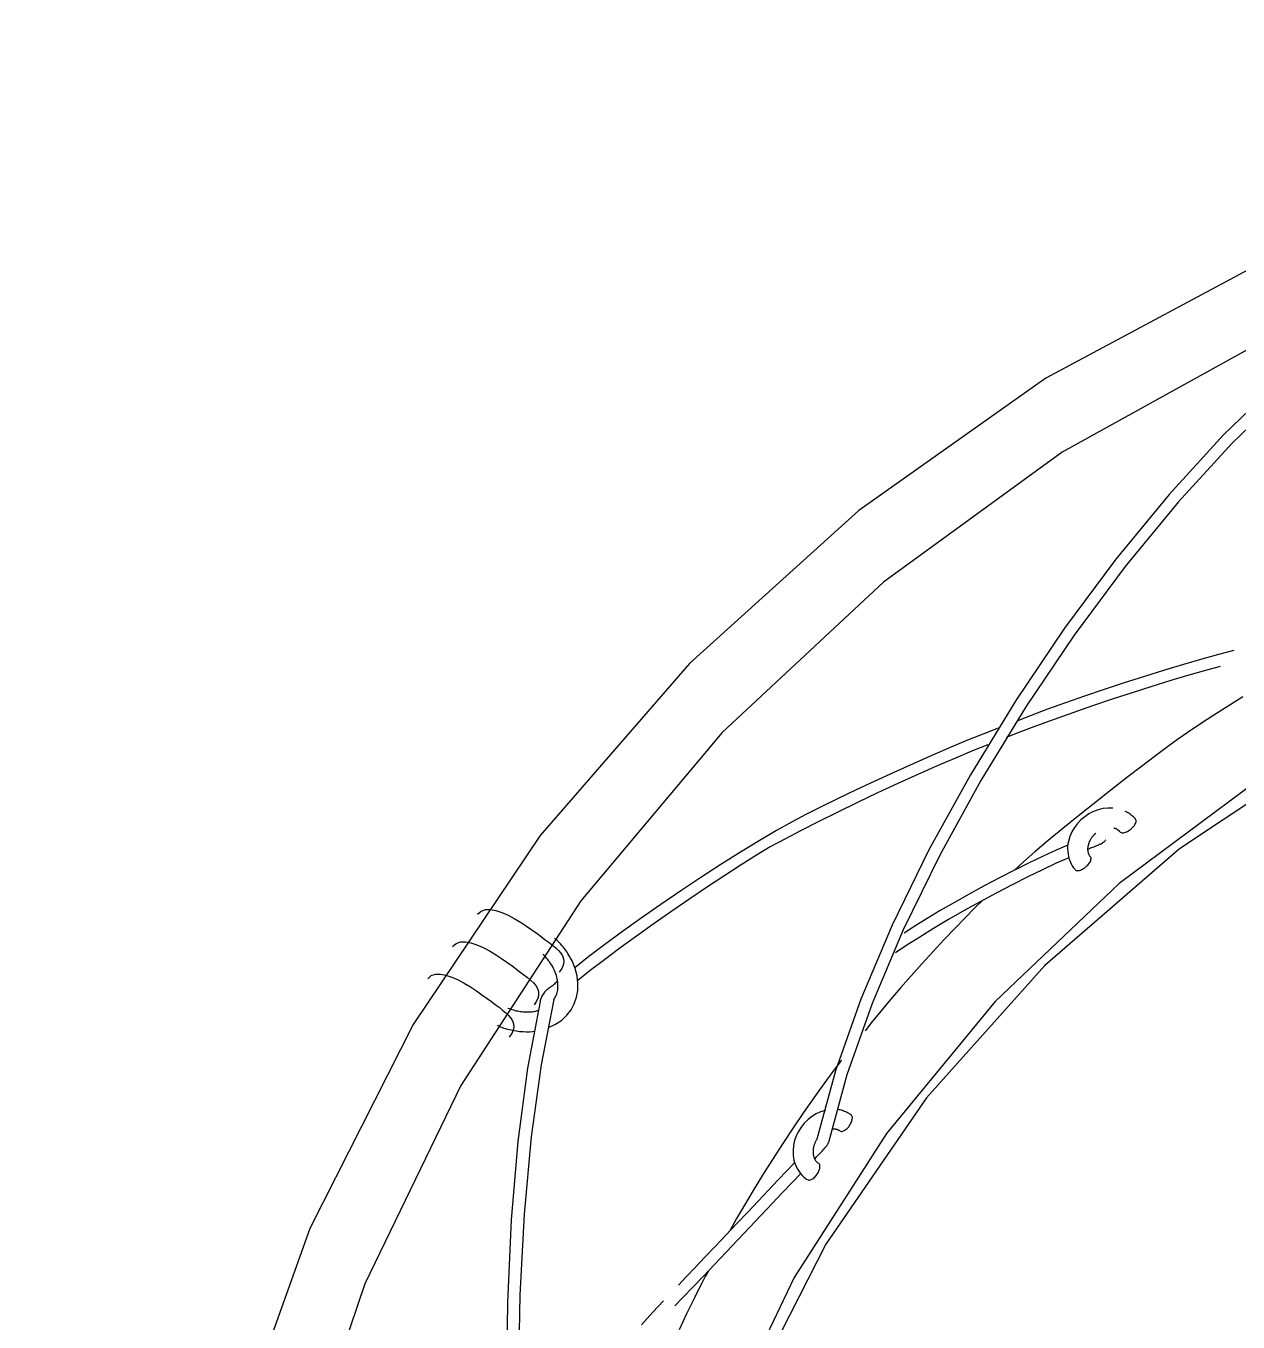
# Model space of a CAD drawing. Extents: x 11992 to 29481, y -6727 to 6811.
# Drawn here: x 19600.1 to 19905.5, y 4636.6 to 4963.3 of the extents above; entities that cross this region are included whole.
import ezdxf

# ---------------------------------------------------------------- set-up
doc = ezdxf.new("R2010")
doc.units = 0
doc.header["$MEASUREMENT"] = 0
doc.layers.get('0').update_dxf_attribs({"color": 8, "linetype": 'CONTINUOUS'})
doc.layers.add('zoylight 5回路', color=4, linetype='CONTINUOUS')

msp = doc.modelspace()

# ---------------------------------------------------------------- linework, layer by layer
for p, q in [((19908.24, 4901.86, -1596.24), (19857.12, 4874.45, -1596.24)), ((19910.25, 4883, -1596.24), (19861.24, 4855.85, -1596.24)), ((19857.12, 4874.45, -1596.24), (19809.98, 4841.18, -1596.24)), ((19915.73, 4873.6, -1596.24), (19901.88, 4860.21, -1596.24)), ((19917.82, 4871.44, -1596.24), (19904.07, 4858.14, -1596.24)), ((19901.88, 4860.21, -1596.24), (19888.16, 4845.21, -1596.24)), ((19904.07, 4858.14, -1596.24), (19890.44, 4843.24, -1596.24)), ((19861.24, 4855.85, -1596.24), (19816.19, 4823.08, -1596.24)), ((19888.16, 4845.21, -1596.24), (19874.74, 4828.87, -1596.24)), ((19809.98, 4841.18, -1596.24), (19767.34, 4802.59, -1596.24)), ((19890.44, 4843.24, -1596.24), (19877.12, 4827.01, -1596.24)), ((19874.74, 4828.87, -1596.24), (19861.81, 4811.47, -1596.24)), ((19877.12, 4827.01, -1596.24), (19864.28, 4809.73, -1596.24)), ((19816.19, 4823.08, -1596.24), (19775.59, 4785.21, -1596.24)), ((19861.81, 4811.47, -1596.24), (19849.53, 4793.28, -1596.24)), ((19864.28, 4809.73, -1596.24), (19852.09, 4791.66, -1596.24)), ((19900.64, 4804.85, -1596.24), (19896.41, 4803.68, -1596.24)), ((19904.44, 4805.84, -1596.24), (19900.64, 4804.85, -1596.24)), ((19767.34, 4802.59, -1596.24), (19729.72, 4759.21, -1596.24)), ((19891.82, 4802.35, -1596.24), (19886.98, 4800.89, -1596.24)), ((19896.41, 4803.68, -1596.24), (19891.82, 4802.35, -1596.24)), ((19901.05, 4801.81, -1596.24), (19897.3, 4800.81, -1596.24)), ((19881.97, 4799.33, -1596.24), (19876.88, 4797.7, -1596.24)), ((19886.98, 4800.89, -1596.24), (19881.97, 4799.33, -1596.24)), ((19893.13, 4799.62, -1596.24), (19888.6, 4798.27, -1596.24)), ((19897.3, 4800.81, -1596.24), (19893.13, 4799.62, -1596.24)), ((19871.81, 4796.03, -1596.24), (19866.83, 4794.35, -1596.24)), ((19876.88, 4797.7, -1596.24), (19871.81, 4796.03, -1596.24)), ((19878.87, 4795.21, -1596.24), (19873.85, 4793.56, -1596.24)), ((19883.82, 4796.79, -1596.24), (19878.87, 4795.21, -1596.24)), ((19888.6, 4798.27, -1596.24), (19883.82, 4796.79, -1596.24)), ((19849.53, 4793.28, -1596.24), (19838.08, 4774.57, -1596.24)), ((19862.06, 4792.68, -1596.24), (19857.56, 4791.06, -1596.24)), ((19866.83, 4794.35, -1596.24), (19862.06, 4792.68, -1596.24)), ((19868.84, 4791.88, -1596.24), (19863.93, 4790.18, -1596.24)), ((19873.85, 4793.56, -1596.24), (19868.84, 4791.88, -1596.24)), ((19903, 4791.85, -1596.24), (19899.42, 4789.58, -1596.24)), ((19906.73, 4794.17, -1596.24), (19903, 4791.85, -1596.24)), ((19852.09, 4791.66, -1596.24), (19840.73, 4773.08, -1596.24)), ((19853.44, 4789.51, -1596.24), (19849.79, 4788.07, -1596.24)), ((19857.56, 4791.06, -1596.24), (19853.44, 4789.51, -1596.24)), ((19859.22, 4788.5, -1596.24), (19854.78, 4786.88, -1596.24)), ((19863.93, 4790.18, -1596.24), (19859.22, 4788.5, -1596.24)), ((19899.42, 4789.58, -1596.24), (19896.07, 4787.39, -1596.24)), ((19845.08, 4786.27, -1596.24), (19841.44, 4784.87, -1596.24)), ((19850.72, 4785.33, -1596.24), (19847.12, 4783.9, -1596.24)), ((19854.78, 4786.88, -1596.24), (19850.72, 4785.33, -1596.24)), ((19893, 4785.32, -1596.24), (19890.3, 4783.41, -1596.24)), ((19896.07, 4787.39, -1596.24), (19893, 4785.32, -1596.24)), ((19775.59, 4785.21, -1596.24), (19739.94, 4742.76, -1596.24)), ((19837.39, 4783.23, -1596.24), (19833.02, 4781.4, -1596.24)), ((19841.44, 4784.87, -1596.24), (19837.39, 4783.23, -1596.24)), ((19842.45, 4782.07, -1596.24), (19838.6, 4780.55, -1596.24)), ((19890.3, 4783.41, -1596.24), (19887.76, 4781.59, -1596.24)), ((19828.41, 4779.41, -1596.24), (19823.65, 4777.31, -1596.24)), ((19833.02, 4781.4, -1596.24), (19828.41, 4779.41, -1596.24)), ((19834.33, 4778.77, -1596.24), (19829.71, 4776.79, -1596.24)), ((19838.6, 4780.55, -1596.24), (19834.33, 4778.77, -1596.24)), ((19884.7, 4779.31, -1596.24), (19881.21, 4776.67, -1596.24)), ((19887.76, 4781.59, -1596.24), (19884.7, 4779.31, -1596.24)), ((19928.29, 4780.79, -1596.24), (19890.77, 4755.86, -1596.24)), ((19823.65, 4777.31, -1596.24), (19818.82, 4775.14, -1596.24)), ((19829.71, 4776.79, -1596.24), (19824.85, 4774.63, -1596.24)), ((19881.21, 4776.67, -1596.24), (19877.42, 4773.76, -1596.24)), ((19814.01, 4772.93, -1596.24), (19809.3, 4770.72, -1596.24)), ((19818.82, 4775.14, -1596.24), (19814.01, 4772.93, -1596.24)), ((19819.82, 4772.34, -1596.24), (19814.72, 4769.97, -1596.24)), ((19824.85, 4774.63, -1596.24), (19819.82, 4772.34, -1596.24)), ((19838.08, 4774.57, -1596.24), (19827.64, 4755.61, -1596.24)), ((19840.73, 4773.08, -1596.24), (19830.36, 4754.25, -1596.24)), ((19877.42, 4773.76, -1596.24), (19873.44, 4770.65, -1596.24)), ((19910.31, 4773.03, -1596.24), (19875.6, 4747.16, -1596.24)), ((19809.3, 4770.72, -1596.24), (19804.78, 4768.55, -1596.24)), ((19814.72, 4769.97, -1596.24), (19809.65, 4767.56, -1596.24)), ((19873.44, 4770.65, -1596.24), (19869.36, 4767.43, -1596.24)), ((19800.53, 4766.47, -1596.24), (19796.65, 4764.51, -1596.24)), ((19804.78, 4768.55, -1596.24), (19800.53, 4766.47, -1596.24)), ((19809.65, 4767.56, -1596.24), (19804.67, 4765.15, -1596.24)), ((19869.36, 4767.43, -1596.24), (19865.31, 4764.18, -1596.24)), ((19870.25, 4765.7, -1596.24), (19869.07, 4765.25, -1596.24)), ((19871.47, 4766.01, -1596.24), (19870.25, 4765.7, -1596.24)), ((19872.72, 4766.16, -1596.24), (19871.47, 4766.01, -1596.24)), ((19873.99, 4766.15, -1596.24), (19872.72, 4766.16, -1596.24)), ((19793.2, 4762.71, -1596.24), (19789.23, 4760.49, -1596.24)), ((19796.65, 4764.51, -1596.24), (19793.2, 4762.71, -1596.24)), ((19799.9, 4762.78, -1596.24), (19795.42, 4760.5, -1596.24)), ((19804.67, 4765.15, -1596.24), (19799.9, 4762.78, -1596.24)), ((19865.31, 4764.18, -1596.24), (19861.39, 4761, -1596.24)), ((19865.93, 4763.15, -1596.24), (19865.05, 4762.23, -1596.24)), ((19866.9, 4763.97, -1596.24), (19865.93, 4763.15, -1596.24)), ((19867.95, 4764.67, -1596.24), (19866.9, 4763.97, -1596.24)), ((19869.07, 4765.25, -1596.24), (19867.95, 4764.67, -1596.24)), ((19877.31, 4765.24, -1596.24), (19877.11, 4765.33, -1596.24)), ((19877.53, 4765.12, -1596.24), (19877.31, 4765.24, -1596.24)), ((19877.76, 4764.99, -1596.24), (19877.53, 4765.12, -1596.24)), ((19878, 4764.84, -1596.24), (19877.76, 4764.99, -1596.24)), ((19878.24, 4764.67, -1596.24), (19878, 4764.84, -1596.24)), ((19878.48, 4764.49, -1596.24), (19878.24, 4764.67, -1596.24)), ((19878.71, 4764.31, -1596.24), (19878.48, 4764.49, -1596.24)), ((19878.94, 4764.12, -1596.24), (19878.71, 4764.31, -1596.24)), ((19879.15, 4763.93, -1596.24), (19878.94, 4764.12, -1596.24)), ((19879.34, 4763.75, -1596.24), (19879.15, 4763.93, -1596.24)), ((19879.51, 4763.57, -1596.24), (19879.34, 4763.75, -1596.24)), ((19879.66, 4763.4, -1596.24), (19879.51, 4763.57, -1596.24)), ((19879.76, 4763.22, -1596.24), (19879.67, 4763.36, -1596.24)), ((19879.67, 4762.24, -1596.24), (19879.76, 4762.46, -1596.24)), ((19879.82, 4763.06, -1596.24), (19879.76, 4763.22, -1596.24)), ((19879.76, 4762.46, -1596.24), (19879.82, 4762.67, -1596.24)), ((19879.84, 4762.87, -1596.24), (19879.82, 4763.06, -1596.24)), ((19879.82, 4762.67, -1596.24), (19879.84, 4762.87, -1596.24)), ((19729.72, 4759.21, -1596.24), (19697.66, 4711.58, -1596.24)), ((19789.23, 4760.49, -1596.24), (19784.86, 4757.92, -1596.24)), ((19795.42, 4760.5, -1596.24), (19791.31, 4758.35, -1596.24)), ((19861.39, 4761, -1596.24), (19857.71, 4757.95, -1596.24)), ((19863.65, 4760.13, -1596.24), (19863.15, 4758.97, -1596.24)), ((19864.29, 4761.22, -1596.24), (19863.65, 4760.13, -1596.24)), ((19865.05, 4762.23, -1596.24), (19864.29, 4761.22, -1596.24)), ((19869.04, 4759.19, -1596.24), (19868.93, 4759.06, -1596.24)), ((19869.15, 4759.32, -1596.24), (19869.04, 4759.19, -1596.24)), ((19869.27, 4759.45, -1596.24), (19869.15, 4759.32, -1596.24)), ((19869.39, 4759.57, -1596.24), (19869.27, 4759.45, -1596.24)), ((19869.53, 4759.69, -1596.24), (19869.39, 4759.57, -1596.24)), ((19869.66, 4759.82, -1596.24), (19869.53, 4759.69, -1596.24)), ((19874.31, 4761.06, -1596.24), (19874.21, 4761.09, -1596.24)), ((19874.41, 4761.04, -1596.24), (19874.31, 4761.06, -1596.24)), ((19874.51, 4761.01, -1596.24), (19874.41, 4761.04, -1596.24)), ((19874.61, 4760.98, -1596.24), (19874.51, 4761.01, -1596.24)), ((19874.7, 4760.95, -1596.24), (19874.61, 4760.98, -1596.24)), ((19874.78, 4760.92, -1596.24), (19874.7, 4760.95, -1596.24)), ((19874.87, 4760.88, -1596.24), (19874.78, 4760.92, -1596.24)), ((19874.95, 4760.84, -1596.24), (19874.87, 4760.88, -1596.24)), ((19875.03, 4760.8, -1596.24), (19874.95, 4760.84, -1596.24)), ((19875.1, 4760.75, -1596.24), (19875.03, 4760.8, -1596.24)), ((19875.17, 4760.7, -1596.24), (19875.1, 4760.75, -1596.24)), ((19875.23, 4760.64, -1596.24), (19875.17, 4760.7, -1596.24)), ((19875.28, 4760.62, -1596.24), (19875.23, 4760.64, -1596.24)), ((19875.33, 4760.59, -1596.24), (19875.28, 4760.62, -1596.24)), ((19875.38, 4760.55, -1596.24), (19875.33, 4760.59, -1596.24)), ((19875.44, 4760.52, -1596.24), (19875.38, 4760.55, -1596.24)), ((19875.49, 4760.48, -1596.24), (19875.44, 4760.52, -1596.24)), ((19875.53, 4760.44, -1596.24), (19875.49, 4760.48, -1596.24)), ((19875.58, 4760.4, -1596.24), (19875.53, 4760.44, -1596.24)), ((19875.62, 4760.36, -1596.24), (19875.58, 4760.4, -1596.24)), ((19875.66, 4760.32, -1596.24), (19875.62, 4760.36, -1596.24)), ((19875.7, 4760.28, -1596.24), (19875.66, 4760.32, -1596.24)), ((19875.73, 4760.24, -1596.24), (19875.7, 4760.28, -1596.24)), ((19875.76, 4760.19, -1596.24), (19875.73, 4760.24, -1596.24)), ((19875.76, 4760.19, -1596.24), (19875.89, 4760.08, -1596.24)), ((19875.89, 4760.08, -1596.24), (19876.05, 4760, -1596.24)), ((19876.05, 4760, -1596.24), (19876.24, 4759.95, -1596.24)), ((19876.24, 4759.95, -1596.24), (19876.45, 4759.93, -1596.24)), ((19876.45, 4759.93, -1596.24), (19876.68, 4759.94, -1596.24)), ((19876.68, 4759.94, -1596.24), (19876.92, 4759.98, -1596.24)), ((19876.92, 4759.98, -1596.24), (19877.17, 4760.05, -1596.24)), ((19877.17, 4760.05, -1596.24), (19877.43, 4760.15, -1596.24)), ((19877.43, 4760.15, -1596.24), (19877.7, 4760.28, -1596.24)), ((19877.7, 4760.28, -1596.24), (19877.97, 4760.44, -1596.24)), ((19877.97, 4760.44, -1596.24), (19878.24, 4760.63, -1596.24)), ((19878.24, 4760.63, -1596.24), (19878.5, 4760.85, -1596.24)), ((19878.5, 4760.85, -1596.24), (19878.77, 4761.07, -1596.24)), ((19878.77, 4761.07, -1596.24), (19879.01, 4761.3, -1596.24)), ((19879.01, 4761.3, -1596.24), (19879.22, 4761.53, -1596.24)), ((19879.22, 4761.53, -1596.24), (19879.4, 4761.77, -1596.24)), ((19879.4, 4761.77, -1596.24), (19879.55, 4762, -1596.24)), ((19879.55, 4762, -1596.24), (19879.67, 4762.24, -1596.24)), ((19784.86, 4757.92, -1596.24), (19780.18, 4755.05, -1596.24)), ((19787.67, 4756.37, -1596.24), (19784.19, 4754.27, -1596.24)), ((19791.31, 4758.35, -1596.24), (19787.67, 4756.37, -1596.24)), ((19857.71, 4757.95, -1596.24), (19854.37, 4755.13, -1596.24)), ((19890.77, 4755.86, -1596.24), (19856.89, 4726.51, -1596.24)), ((19862.65, 4756.82, -1596.24), (19859.69, 4755.54, -1596.24)), ((19862.6, 4756.53, -1596.24), (19862.58, 4755.89, -1596.24)), ((19862.58, 4755.89, -1596.24), (19862.61, 4755.23, -1596.24)), ((19862.67, 4757.15, -1596.24), (19862.6, 4756.53, -1596.24)), ((19862.79, 4757.75, -1596.24), (19862.67, 4757.15, -1596.24)), ((19863.15, 4758.97, -1596.24), (19862.79, 4757.75, -1596.24)), ((19867.64, 4755.96, -1596.24), (19867.63, 4755.78, -1596.24)), ((19867.65, 4756.15, -1596.24), (19867.64, 4755.96, -1596.24)), ((19867.68, 4756.34, -1596.24), (19867.65, 4756.15, -1596.24)), ((19867.71, 4756.54, -1596.24), (19867.68, 4756.34, -1596.24)), ((19867.76, 4756.75, -1596.24), (19867.71, 4756.54, -1596.24)), ((19867.82, 4756.96, -1596.24), (19867.76, 4756.75, -1596.24)), ((19867.88, 4757.17, -1596.24), (19867.82, 4756.96, -1596.24)), ((19868.09, 4755.9, -1596.24), (19867.85, 4755.8, -1596.24)), ((19867.96, 4757.38, -1596.24), (19867.88, 4757.17, -1596.24)), ((19868.05, 4757.6, -1596.24), (19867.96, 4757.38, -1596.24)), ((19868.14, 4757.81, -1596.24), (19868.05, 4757.6, -1596.24)), ((19868.36, 4756.01, -1596.24), (19868.09, 4755.9, -1596.24)), ((19868.25, 4758.02, -1596.24), (19868.14, 4757.81, -1596.24)), ((19868.37, 4758.23, -1596.24), (19868.25, 4758.02, -1596.24)), ((19868.64, 4756.12, -1596.24), (19868.36, 4756.01, -1596.24)), ((19868.46, 4758.38, -1596.24), (19868.37, 4758.23, -1596.24)), ((19868.54, 4758.52, -1596.24), (19868.46, 4758.38, -1596.24)), ((19868.63, 4758.66, -1596.24), (19868.54, 4758.52, -1596.24)), ((19868.73, 4758.79, -1596.24), (19868.63, 4758.66, -1596.24)), ((19868.94, 4756.25, -1596.24), (19868.64, 4756.12, -1596.24)), ((19868.83, 4758.93, -1596.24), (19868.73, 4758.79, -1596.24)), ((19868.93, 4759.06, -1596.24), (19868.83, 4758.93, -1596.24)), ((19869.24, 4756.37, -1596.24), (19868.94, 4756.25, -1596.24)), ((19869.54, 4756.49, -1596.24), (19869.24, 4756.37, -1596.24)), ((19869.84, 4756.62, -1596.24), (19869.54, 4756.49, -1596.24)), ((19870.13, 4756.73, -1596.24), (19869.84, 4756.62, -1596.24)), ((19870.4, 4756.84, -1596.24), (19870.13, 4756.73, -1596.24)), ((19870.66, 4756.94, -1596.24), (19870.4, 4756.84, -1596.24)), ((19870.89, 4757.03, -1596.24), (19870.66, 4756.94, -1596.24)), ((19870.89, 4757.03, -1596.24), (19871, 4757.1, -1596.24)), ((19871, 4757.1, -1596.24), (19871.12, 4757.18, -1596.24)), ((19871.12, 4757.18, -1596.24), (19871.25, 4757.26, -1596.24)), ((19871.25, 4757.26, -1596.24), (19871.37, 4757.35, -1596.24)), ((19871.37, 4757.35, -1596.24), (19871.5, 4757.44, -1596.24)), ((19871.5, 4757.44, -1596.24), (19871.62, 4757.54, -1596.24)), ((19871.62, 4757.54, -1596.24), (19871.74, 4757.64, -1596.24)), ((19871.74, 4757.64, -1596.24), (19871.85, 4757.73, -1596.24)), ((19871.85, 4757.73, -1596.24), (19871.95, 4757.83, -1596.24)), ((19871.95, 4757.83, -1596.24), (19872.05, 4757.93, -1596.24)), ((19872.05, 4757.93, -1596.24), (19872.13, 4758.03, -1596.24)), ((19872.13, 4758.03, -1596.24), (19872.2, 4758.13, -1596.24)), ((19780.18, 4755.05, -1596.24), (19775.26, 4751.95, -1596.24)), ((19784.19, 4754.27, -1596.24), (19780.35, 4751.85, -1596.24)), ((19827.64, 4755.61, -1596.24), (19818.38, 4736.67, -1596.24)), ((19830.36, 4754.25, -1596.24), (19821.16, 4735.44, -1596.24)), ((19851.5, 4752.63, -1596.24), (19849.2, 4750.51, -1596.24)), ((19854.37, 4755.13, -1596.24), (19851.5, 4752.63, -1596.24)), ((19856.42, 4754.04, -1596.24), (19852.9, 4752.36, -1596.24)), ((19859.69, 4755.54, -1596.24), (19856.42, 4754.04, -1596.24)), ((19862.9, 4753.61, -1596.24), (19859.74, 4752.24, -1596.24)), ((19862.61, 4755.23, -1596.24), (19862.69, 4754.58, -1596.24)), ((19862.69, 4754.58, -1596.24), (19862.81, 4753.93, -1596.24)), ((19862.81, 4753.93, -1596.24), (19862.98, 4753.29, -1596.24)), ((19862.98, 4753.29, -1596.24), (19863.2, 4752.68, -1596.24)), ((19863.2, 4752.68, -1596.24), (19863.46, 4752.1, -1596.24)), ((19867.85, 4755.8, -1596.24), (19867.63, 4755.72, -1596.24)), ((19867.63, 4755.78, -1596.24), (19867.64, 4755.6, -1596.24)), ((19867.64, 4755.6, -1596.24), (19867.65, 4755.42, -1596.24)), ((19867.65, 4755.42, -1596.24), (19867.67, 4755.26, -1596.24)), ((19867.67, 4755.26, -1596.24), (19867.71, 4755.1, -1596.24)), ((19867.71, 4755.1, -1596.24), (19867.75, 4754.95, -1596.24)), ((19867.75, 4754.95, -1596.24), (19867.79, 4754.8, -1596.24)), ((19867.79, 4754.8, -1596.24), (19867.84, 4754.66, -1596.24)), ((19867.84, 4754.66, -1596.24), (19867.9, 4754.53, -1596.24)), ((19867.9, 4754.53, -1596.24), (19867.97, 4754.4, -1596.24)), ((19867.97, 4754.4, -1596.24), (19868.03, 4754.27, -1596.24)), ((19868.03, 4754.27, -1596.24), (19868.11, 4754.15, -1596.24)), ((19868.11, 4754.15, -1596.24), (19868.18, 4754.03, -1596.24)), ((19868.18, 4754.03, -1596.24), (19868.2, 4754.01, -1596.24)), ((19868.2, 4754.01, -1596.24), (19868.21, 4753.99, -1596.24)), ((19868.21, 4753.99, -1596.24), (19868.22, 4753.98, -1596.24)), ((19868.22, 4753.98, -1596.24), (19868.23, 4753.96, -1596.24)), ((19868.22, 4752.47, -1596.24), (19868.34, 4752.7, -1596.24)), ((19868.23, 4753.96, -1596.24), (19868.25, 4753.95, -1596.24)), ((19868.25, 4753.95, -1596.24), (19868.26, 4753.93, -1596.24)), ((19868.26, 4753.93, -1596.24), (19868.27, 4753.92, -1596.24)), ((19868.27, 4753.92, -1596.24), (19868.28, 4753.91, -1596.24)), ((19868.28, 4753.91, -1596.24), (19868.29, 4753.9, -1596.24)), ((19868.29, 4753.9, -1596.24), (19868.3, 4753.9, -1596.24)), ((19868.3, 4753.9, -1596.24), (19868.31, 4753.89, -1596.24)), ((19868.31, 4753.89, -1596.24), (19868.32, 4753.89, -1596.24)), ((19868.34, 4752.7, -1596.24), (19868.43, 4752.92, -1596.24)), ((19868.45, 4753.67, -1596.24), (19868.37, 4753.82, -1596.24)), ((19868.43, 4752.92, -1596.24), (19868.48, 4753.12, -1596.24)), ((19868.5, 4753.51, -1596.24), (19868.45, 4753.67, -1596.24)), ((19868.48, 4753.12, -1596.24), (19868.51, 4753.32, -1596.24)), ((19868.51, 4753.32, -1596.24), (19868.5, 4753.51, -1596.24)), ((19775.26, 4751.95, -1596.24), (19770.21, 4748.68, -1596.24)), ((19780.35, 4751.85, -1596.24), (19776.21, 4749.18, -1596.24)), ((19849.22, 4750.52, -1596.24), (19845.43, 4748.57, -1596.24)), ((19852.9, 4752.36, -1596.24), (19849.22, 4750.52, -1596.24)), ((19856.26, 4750.63, -1596.24), (19852.53, 4748.82, -1596.24)), ((19859.74, 4752.24, -1596.24), (19856.26, 4750.63, -1596.24)), ((19863.46, 4752.1, -1596.24), (19863.75, 4751.57, -1596.24)), ((19863.75, 4751.57, -1596.24), (19864.09, 4751.08, -1596.24)), ((19864.09, 4751.08, -1596.24), (19864.46, 4750.65, -1596.24)), ((19864.46, 4750.65, -1596.24), (19864.6, 4750.53, -1596.24)), ((19864.6, 4750.53, -1596.24), (19864.76, 4750.45, -1596.24)), ((19864.76, 4750.45, -1596.24), (19864.94, 4750.4, -1596.24)), ((19864.94, 4750.4, -1596.24), (19865.14, 4750.39, -1596.24)), ((19865.14, 4750.39, -1596.24), (19865.36, 4750.4, -1596.24)), ((19865.36, 4750.4, -1596.24), (19865.59, 4750.45, -1596.24)), ((19865.59, 4750.45, -1596.24), (19865.84, 4750.53, -1596.24)), ((19865.84, 4750.53, -1596.24), (19866.1, 4750.64, -1596.24)), ((19866.1, 4750.64, -1596.24), (19866.36, 4750.78, -1596.24)), ((19866.36, 4750.78, -1596.24), (19866.63, 4750.94, -1596.24)), ((19866.63, 4750.94, -1596.24), (19866.9, 4751.13, -1596.24)), ((19866.9, 4751.13, -1596.24), (19867.17, 4751.34, -1596.24)), ((19867.17, 4751.34, -1596.24), (19867.43, 4751.56, -1596.24)), ((19867.43, 4751.56, -1596.24), (19867.67, 4751.78, -1596.24)), ((19867.67, 4751.78, -1596.24), (19867.88, 4752.01, -1596.24)), ((19867.88, 4752.01, -1596.24), (19868.06, 4752.24, -1596.24)), ((19868.06, 4752.24, -1596.24), (19868.22, 4752.47, -1596.24)), ((19770.21, 4748.68, -1596.24), (19765.12, 4745.29, -1596.24)), ((19771.87, 4746.31, -1596.24), (19767.4, 4743.29, -1596.24)), ((19776.21, 4749.18, -1596.24), (19771.87, 4746.31, -1596.24)), ((19841.59, 4746.54, -1596.24), (19837.78, 4744.46, -1596.24)), ((19845.43, 4748.57, -1596.24), (19841.59, 4746.54, -1596.24)), ((19875.6, 4747.16, -1596.24), (19844.34, 4717.41, -1596.24)), ((19848.63, 4746.84, -1596.24), (19844.61, 4744.74, -1596.24)), ((19852.53, 4748.82, -1596.24), (19848.63, 4746.84, -1596.24)), ((19765.12, 4745.29, -1596.24), (19760.06, 4741.85, -1596.24)), ((19767.4, 4743.29, -1596.24), (19762.88, 4740.18, -1596.24)), ((19837.78, 4744.46, -1596.24), (19834.06, 4742.37, -1596.24)), ((19841.35, 4743, -1596.24), (19839.16, 4740.89, -1596.24)), ((19844.61, 4744.74, -1596.24), (19840.56, 4742.54, -1596.24)), ((19739.94, 4742.76, -1596.24), (19709.74, 4696.26, -1596.24)), ((19713.93, 4739.42, -1596.24), (19714.81, 4740.18, -1596.24)), ((19714.81, 4740.18, -1596.24), (19715.9, 4740.56, -1596.24)), ((19715.9, 4740.56, -1596.24), (19717.16, 4740.6, -1596.24)), ((19717.16, 4740.6, -1596.24), (19718.56, 4740.34, -1596.24)), ((19718.56, 4740.34, -1596.24), (19720.05, 4739.85, -1596.24)), ((19720.05, 4739.85, -1596.24), (19721.61, 4739.16, -1596.24)), ((19760.06, 4741.85, -1596.24), (19755.13, 4738.42, -1596.24)), ((19762.88, 4740.18, -1596.24), (19758.39, 4737.04, -1596.24)), ((19830.5, 4740.31, -1596.24), (19827.17, 4738.31, -1596.24)), ((19834.06, 4742.37, -1596.24), (19830.5, 4740.31, -1596.24)), ((19836.53, 4740.3, -1596.24), (19832.6, 4738.04, -1596.24)), ((19840.56, 4742.54, -1596.24), (19836.53, 4740.3, -1596.24)), ((19839.16, 4740.89, -1596.24), (19836.76, 4738.48, -1596.24)), ((19721.61, 4739.16, -1596.24), (19723.18, 4738.32, -1596.24)), ((19723.18, 4738.32, -1596.24), (19724.74, 4737.4, -1596.24)), ((19724.74, 4737.4, -1596.24), (19726.24, 4736.42, -1596.24)), ((19726.24, 4736.42, -1596.24), (19727.64, 4735.45, -1596.24)), ((19755.13, 4738.42, -1596.24), (19750.41, 4735.05, -1596.24)), ((19758.39, 4737.04, -1596.24), (19754.01, 4733.91, -1596.24)), ((19818.38, 4736.67, -1596.24), (19810.47, 4718.03, -1596.24)), ((19824.12, 4736.41, -1596.24), (19821.43, 4734.63, -1596.24)), ((19827.17, 4738.31, -1596.24), (19824.12, 4736.41, -1596.24)), ((19832.6, 4738.04, -1596.24), (19828.84, 4735.81, -1596.24)), ((19836.76, 4738.48, -1596.24), (19834.19, 4735.84, -1596.24)), ((19727.64, 4735.45, -1596.24), (19728.91, 4734.53, -1596.24)), ((19728.91, 4734.53, -1596.24), (19730, 4733.7, -1596.24)), ((19730, 4733.7, -1596.24), (19730.99, 4732.99, -1596.24)), ((19730.99, 4732.99, -1596.24), (19731.94, 4732.3, -1596.24)), ((19733.59, 4733.15, -1596.24), (19733.31, 4733.39, -1596.24)), ((19733.89, 4732.88, -1596.24), (19733.59, 4733.15, -1596.24)), ((19750.41, 4735.05, -1596.24), (19746, 4731.8, -1596.24)), ((19754.01, 4733.91, -1596.24), (19749.81, 4730.85, -1596.24)), ((19821.16, 4735.44, -1596.24), (19813.31, 4716.93, -1596.24)), ((19825.32, 4733.64, -1596.24), (19822.1, 4731.57, -1596.24)), ((19828.84, 4735.81, -1596.24), (19825.32, 4733.64, -1596.24)), ((19831.5, 4733, -1596.24), (19828.74, 4730.03, -1596.24)), ((19834.19, 4735.84, -1596.24), (19831.5, 4733, -1596.24)), ((19707.62, 4731.26, -1596.24), (19708.51, 4732.03, -1596.24)), ((19708.51, 4732.03, -1596.24), (19709.6, 4732.42, -1596.24)), ((19709.6, 4732.42, -1596.24), (19710.87, 4732.46, -1596.24)), ((19710.87, 4732.46, -1596.24), (19712.27, 4732.2, -1596.24)), ((19712.27, 4732.2, -1596.24), (19713.77, 4731.7, -1596.24)), ((19713.77, 4731.7, -1596.24), (19715.32, 4731.01, -1596.24)), ((19715.32, 4731.01, -1596.24), (19716.9, 4730.17, -1596.24)), ((19716.9, 4730.17, -1596.24), (19718.45, 4729.24, -1596.24)), ((19731.94, 4732.3, -1596.24), (19732.82, 4731.62, -1596.24)), ((19732.82, 4731.62, -1596.24), (19733.62, 4730.96, -1596.24)), ((19733.62, 4730.96, -1596.24), (19734.32, 4730.29, -1596.24)), ((19734.2, 4732.57, -1596.24), (19733.89, 4732.88, -1596.24)), ((19734.52, 4732.25, -1596.24), (19734.2, 4732.57, -1596.24)), ((19734.32, 4730.29, -1596.24), (19734.89, 4729.61, -1596.24)), ((19734.84, 4731.91, -1596.24), (19734.52, 4732.25, -1596.24)), ((19735.15, 4731.56, -1596.24), (19734.84, 4731.91, -1596.24)), ((19735.46, 4731.2, -1596.24), (19735.15, 4731.56, -1596.24)), ((19735.75, 4730.84, -1596.24), (19735.46, 4731.2, -1596.24)), ((19736.03, 4730.49, -1596.24), (19735.75, 4730.84, -1596.24)), ((19736.28, 4730.14, -1596.24), (19736.03, 4730.49, -1596.24)), ((19736.51, 4729.81, -1596.24), (19736.28, 4730.14, -1596.24)), ((19736.7, 4729.5, -1596.24), (19736.51, 4729.81, -1596.24)), ((19746, 4731.8, -1596.24), (19741.98, 4728.74, -1596.24)), ((19749.81, 4730.85, -1596.24), (19745.88, 4727.93, -1596.24)), ((19822.1, 4731.57, -1596.24), (19819.26, 4729.64, -1596.24)), ((19828.74, 4730.03, -1596.24), (19825.96, 4726.98, -1596.24)), ((19718.45, 4729.24, -1596.24), (19719.94, 4728.27, -1596.24)), ((19719.94, 4728.27, -1596.24), (19721.34, 4727.3, -1596.24)), ((19721.34, 4727.3, -1596.24), (19722.61, 4726.38, -1596.24)), ((19730.59, 4729.08, -1596.24), (19730.4, 4729.26, -1596.24)), ((19730.78, 4728.9, -1596.24), (19730.59, 4729.08, -1596.24)), ((19730.96, 4728.72, -1596.24), (19730.78, 4728.9, -1596.24)), ((19731.13, 4728.54, -1596.24), (19730.96, 4728.72, -1596.24)), ((19731.3, 4728.35, -1596.24), (19731.13, 4728.54, -1596.24)), ((19731.47, 4728.16, -1596.24), (19731.3, 4728.35, -1596.24)), ((19731.62, 4727.97, -1596.24), (19731.47, 4728.16, -1596.24)), ((19731.78, 4727.77, -1596.24), (19731.62, 4727.97, -1596.24)), ((19731.92, 4727.58, -1596.24), (19731.78, 4727.77, -1596.24)), ((19732.07, 4727.38, -1596.24), (19731.92, 4727.58, -1596.24)), ((19732.21, 4727.18, -1596.24), (19732.07, 4727.38, -1596.24)), ((19732.34, 4726.98, -1596.24), (19732.21, 4727.18, -1596.24)), ((19732.62, 4726.56, -1596.24), (19732.34, 4726.98, -1596.24)), ((19732.87, 4726.13, -1596.24), (19732.62, 4726.56, -1596.24)), ((19734.89, 4729.61, -1596.24), (19735.31, 4728.92, -1596.24)), ((19735.5, 4726.6, -1596.24), (19735.13, 4725.72, -1596.24)), ((19735.31, 4728.92, -1596.24), (19735.57, 4728.19, -1596.24)), ((19735.64, 4727.42, -1596.24), (19735.5, 4726.6, -1596.24)), ((19735.57, 4728.19, -1596.24), (19735.64, 4727.42, -1596.24)), ((19737.74, 4727.63, -1596.24), (19736.7, 4729.5, -1596.24)), ((19738.5, 4725.75, -1596.24), (19737.74, 4727.63, -1596.24)), ((19741.98, 4728.74, -1596.24), (19738.44, 4725.92, -1596.24)), ((19745.88, 4727.93, -1596.24), (19742.3, 4725.18, -1596.24)), ((19825.96, 4726.98, -1596.24), (19823.2, 4723.91, -1596.24)), ((19856.89, 4726.51, -1596.24), (19827.05, 4693.16, -1596.24)), ((19701.37, 4723.16, -1596.24), (19702.24, 4723.92, -1596.24)), ((19702.24, 4723.92, -1596.24), (19703.32, 4724.29, -1596.24)), ((19703.32, 4724.29, -1596.24), (19704.58, 4724.32, -1596.24)), ((19704.58, 4724.32, -1596.24), (19705.97, 4724.06, -1596.24)), ((19705.97, 4724.06, -1596.24), (19707.46, 4723.55, -1596.24)), ((19707.46, 4723.55, -1596.24), (19709.02, 4722.85, -1596.24)), ((19722.61, 4726.38, -1596.24), (19723.7, 4725.57, -1596.24)), ((19723.7, 4725.57, -1596.24), (19724.68, 4724.84, -1596.24)), ((19724.68, 4724.84, -1596.24), (19725.62, 4724.13, -1596.24)), ((19725.62, 4724.13, -1596.24), (19726.51, 4723.45, -1596.24)), ((19726.51, 4723.45, -1596.24), (19727.3, 4722.77, -1596.24)), ((19733.1, 4725.7, -1596.24), (19732.87, 4726.13, -1596.24)), ((19733.31, 4725.26, -1596.24), (19733.1, 4725.7, -1596.24)), ((19733.49, 4724.83, -1596.24), (19733.31, 4725.26, -1596.24)), ((19733.66, 4724.39, -1596.24), (19733.49, 4724.83, -1596.24)), ((19733.8, 4723.96, -1596.24), (19733.66, 4724.39, -1596.24)), ((19733.91, 4723.53, -1596.24), (19733.8, 4723.96, -1596.24)), ((19734.01, 4723.1, -1596.24), (19733.91, 4723.53, -1596.24)), ((19735.13, 4725.72, -1596.24), (19734.51, 4724.78, -1596.24)), ((19738.98, 4723.87, -1596.24), (19738.5, 4725.75, -1596.24)), ((19739.2, 4722.02, -1596.24), (19738.98, 4723.87, -1596.24)), ((19742.3, 4725.18, -1596.24), (19739.15, 4722.68, -1596.24)), ((19823.2, 4723.91, -1596.24), (19820.52, 4720.86, -1596.24)), ((19709.02, 4722.85, -1596.24), (19710.59, 4722.01, -1596.24)), ((19710.59, 4722.01, -1596.24), (19712.14, 4721.07, -1596.24)), ((19712.14, 4721.07, -1596.24), (19713.64, 4720.09, -1596.24)), ((19713.64, 4720.09, -1596.24), (19715.04, 4719.11, -1596.24)), ((19727.3, 4722.77, -1596.24), (19728, 4722.1, -1596.24)), ((19728, 4722.1, -1596.24), (19728.57, 4721.41, -1596.24)), ((19728.57, 4721.41, -1596.24), (19728.99, 4720.71, -1596.24)), ((19728.99, 4720.71, -1596.24), (19729.25, 4719.97, -1596.24)), ((19729.25, 4719.97, -1596.24), (19729.32, 4719.21, -1596.24)), ((19731.01, 4720, -1596.24), (19730.82, 4719.78, -1596.24)), ((19731.21, 4720.2, -1596.24), (19731.01, 4720, -1596.24)), ((19731.41, 4720.37, -1596.24), (19731.21, 4720.2, -1596.24)), ((19731.6, 4720.5, -1596.24), (19731.41, 4720.37, -1596.24)), ((19731.82, 4720.65, -1596.24), (19731.6, 4720.5, -1596.24)), ((19732.04, 4720.82, -1596.24), (19731.82, 4720.65, -1596.24)), ((19732.28, 4721, -1596.24), (19732.04, 4720.82, -1596.24)), ((19732.53, 4721.19, -1596.24), (19732.28, 4721, -1596.24)), ((19732.78, 4721.39, -1596.24), (19732.53, 4721.19, -1596.24)), ((19733.03, 4721.59, -1596.24), (19732.78, 4721.39, -1596.24)), ((19733.27, 4721.79, -1596.24), (19733.03, 4721.59, -1596.24)), ((19733.51, 4721.99, -1596.24), (19733.27, 4721.79, -1596.24)), ((19733.73, 4722.18, -1596.24), (19733.51, 4721.99, -1596.24)), ((19733.93, 4722.37, -1596.24), (19733.73, 4722.18, -1596.24)), ((19734.12, 4722.54, -1596.24), (19733.93, 4722.37, -1596.24)), ((19733.99, 4719.7, -1596.24), (19734.06, 4720.04, -1596.24)), ((19734.08, 4722.68, -1596.24), (19734.01, 4723.1, -1596.24)), ((19734.06, 4720.04, -1596.24), (19734.12, 4720.38, -1596.24)), ((19734.14, 4722.26, -1596.24), (19734.08, 4722.68, -1596.24)), ((19734.12, 4720.38, -1596.24), (19734.16, 4720.73, -1596.24)), ((19734.17, 4721.85, -1596.24), (19734.14, 4722.26, -1596.24)), ((19734.16, 4720.73, -1596.24), (19734.18, 4721.1, -1596.24)), ((19734.19, 4721.47, -1596.24), (19734.17, 4721.85, -1596.24)), ((19734.18, 4721.1, -1596.24), (19734.19, 4721.47, -1596.24)), ((19738.84, 4718.48, -1596.24), (19739.15, 4720.21, -1596.24)), ((19739.15, 4720.21, -1596.24), (19739.2, 4722.02, -1596.24)), ((19820.52, 4720.86, -1596.24), (19817.97, 4717.9, -1596.24)), ((19715.04, 4719.11, -1596.24), (19716.31, 4718.19, -1596.24)), ((19716.31, 4718.19, -1596.24), (19717.41, 4717.37, -1596.24)), ((19717.41, 4717.37, -1596.24), (19718.39, 4716.64, -1596.24)), ((19729.69, 4717.37, -1596.24), (19726.51, 4700.61, -1596.24)), ((19728.81, 4717.52, -1596.24), (19728.19, 4716.58, -1596.24)), ((19729.18, 4718.39, -1596.24), (19728.81, 4717.52, -1596.24)), ((19729.32, 4719.21, -1596.24), (19729.18, 4718.39, -1596.24)), ((19729.73, 4717.63, -1596.24), (19729.69, 4717.37, -1596.24)), ((19729.8, 4717.9, -1596.24), (19729.73, 4717.63, -1596.24)), ((19729.89, 4718.17, -1596.24), (19729.8, 4717.9, -1596.24)), ((19730, 4718.46, -1596.24), (19729.89, 4718.17, -1596.24)), ((19733.17, 4717.89, -1596.24), (19729.94, 4701.41, -1596.24)), ((19730.14, 4718.74, -1596.24), (19730, 4718.46, -1596.24)), ((19730.29, 4719.01, -1596.24), (19730.14, 4718.74, -1596.24)), ((19730.45, 4719.28, -1596.24), (19730.29, 4719.01, -1596.24)), ((19730.63, 4719.54, -1596.24), (19730.45, 4719.28, -1596.24)), ((19730.82, 4719.78, -1596.24), (19730.63, 4719.54, -1596.24)), ((19733.17, 4717.89, -1596.24), (19733.35, 4718.17, -1596.24)), ((19733.35, 4718.17, -1596.24), (19733.51, 4718.46, -1596.24)), ((19733.51, 4718.46, -1596.24), (19733.65, 4718.75, -1596.24)), ((19733.65, 4718.75, -1596.24), (19733.78, 4719.06, -1596.24)), ((19733.78, 4719.06, -1596.24), (19733.89, 4719.38, -1596.24)), ((19733.89, 4719.38, -1596.24), (19733.99, 4719.7, -1596.24)), ((19737.47, 4715.32, -1596.24), (19738.28, 4716.84, -1596.24)), ((19738.28, 4716.84, -1596.24), (19738.84, 4718.48, -1596.24)), ((19810.47, 4718.03, -1596.24), (19804.09, 4699.95, -1596.24)), ((19813.31, 4716.93, -1596.24), (19806.98, 4698.97, -1596.24)), ((19817.97, 4717.9, -1596.24), (19815.6, 4715.07, -1596.24)), ((19844.34, 4717.41, -1596.24), (19816.92, 4684.17, -1596.24)), ((19718.39, 4716.64, -1596.24), (19719.33, 4715.94, -1596.24)), ((19719.33, 4715.94, -1596.24), (19720.22, 4715.26, -1596.24)), ((19720.22, 4715.26, -1596.24), (19721.02, 4714.58, -1596.24)), ((19721.02, 4714.58, -1596.24), (19721.71, 4713.91, -1596.24)), ((19721.56, 4715.75, -1596.24), (19721.91, 4715.62, -1596.24)), ((19721.71, 4713.91, -1596.24), (19722.28, 4713.23, -1596.24)), ((19721.91, 4715.62, -1596.24), (19722.26, 4715.49, -1596.24)), ((19722.26, 4715.49, -1596.24), (19722.61, 4715.38, -1596.24)), ((19722.61, 4715.38, -1596.24), (19722.96, 4715.27, -1596.24)), ((19722.96, 4715.27, -1596.24), (19723.31, 4715.18, -1596.24)), ((19723.31, 4715.18, -1596.24), (19723.65, 4715.09, -1596.24)), ((19723.65, 4715.09, -1596.24), (19724, 4715.02, -1596.24)), ((19724, 4715.02, -1596.24), (19724.34, 4714.96, -1596.24)), ((19724.34, 4714.96, -1596.24), (19724.68, 4714.9, -1596.24)), ((19724.68, 4714.9, -1596.24), (19725.02, 4714.87, -1596.24)), ((19725.02, 4714.87, -1596.24), (19725.36, 4714.84, -1596.24)), ((19725.36, 4714.84, -1596.24), (19725.69, 4714.82, -1596.24)), ((19725.69, 4714.82, -1596.24), (19726.02, 4714.8, -1596.24)), ((19726.02, 4714.8, -1596.24), (19726.34, 4714.79, -1596.24)), ((19726.34, 4714.79, -1596.24), (19726.66, 4714.79, -1596.24)), ((19726.66, 4714.79, -1596.24), (19726.98, 4714.8, -1596.24)), ((19726.98, 4714.8, -1596.24), (19727.29, 4714.82, -1596.24)), ((19727.29, 4714.82, -1596.24), (19727.6, 4714.84, -1596.24)), ((19727.6, 4714.84, -1596.24), (19727.91, 4714.88, -1596.24)), ((19727.91, 4714.88, -1596.24), (19728.21, 4714.93, -1596.24)), ((19728.21, 4714.93, -1596.24), (19728.5, 4714.98, -1596.24)), ((19728.5, 4714.98, -1596.24), (19728.78, 4715.05, -1596.24)), ((19728.78, 4715.05, -1596.24), (19729.06, 4715.12, -1596.24)), ((19729.06, 4715.12, -1596.24), (19729.33, 4715.2, -1596.24)), ((19735.12, 4712.71, -1596.24), (19736.41, 4713.94, -1596.24)), ((19736.41, 4713.94, -1596.24), (19737.47, 4715.32, -1596.24)), ((19815.6, 4715.07, -1596.24), (19813.44, 4712.43, -1596.24)), ((19697.66, 4711.58, -1596.24), (19671.66, 4660.23, -1596.24)), ((19718.87, 4711.41, -1596.24), (19719.56, 4711.1, -1596.24)), ((19719.56, 4711.1, -1596.24), (19720.31, 4710.81, -1596.24)), ((19720.31, 4710.81, -1596.24), (19721.11, 4710.56, -1596.24)), ((19721.11, 4710.56, -1596.24), (19721.94, 4710.34, -1596.24)), ((19721.94, 4710.34, -1596.24), (19722.8, 4710.15, -1596.24)), ((19722.28, 4713.23, -1596.24), (19722.71, 4712.53, -1596.24)), ((19722.89, 4710.22, -1596.24), (19722.52, 4709.35, -1596.24)), ((19722.71, 4712.53, -1596.24), (19722.96, 4711.8, -1596.24)), ((19722.8, 4710.15, -1596.24), (19723.66, 4710, -1596.24)), ((19723.03, 4711.04, -1596.24), (19722.89, 4710.22, -1596.24)), ((19722.96, 4711.8, -1596.24), (19723.03, 4711.04, -1596.24)), ((19731.84, 4710.83, -1596.24), (19733.6, 4711.67, -1596.24)), ((19733.6, 4711.67, -1596.24), (19735.12, 4712.71, -1596.24)), ((19813.44, 4712.43, -1596.24), (19811.56, 4710.03, -1596.24)), ((19722.52, 4709.35, -1596.24), (19721.89, 4708.41, -1596.24)), ((19723.66, 4710, -1596.24), (19724.53, 4709.89, -1596.24)), ((19724.53, 4709.89, -1596.24), (19725.38, 4709.82, -1596.24)), ((19725.38, 4709.82, -1596.24), (19726.21, 4709.79, -1596.24)), ((19726.21, 4709.79, -1596.24), (19727, 4709.8, -1596.24)), ((19727, 4709.8, -1596.24), (19727.74, 4709.86, -1596.24)), ((19727.74, 4709.86, -1596.24), (19728.42, 4709.97, -1596.24)), ((19726.51, 4700.61, -1596.24), (19724.08, 4682.16, -1596.24)), ((19729.94, 4701.41, -1596.24), (19727.45, 4683.27, -1596.24)), ((19805.62, 4702.59, -1596.24), (19803.47, 4699.8, -1596.24)), ((19804.09, 4699.95, -1596.24), (19799.42, 4682.71, -1596.24)), ((19803.47, 4699.8, -1596.24), (19801.13, 4696.63, -1596.24)), ((19806.98, 4698.97, -1596.24), (19802.33, 4681.85, -1596.24)), ((19709.74, 4696.26, -1596.24), (19685.49, 4646.23, -1596.24)), ((19801.13, 4696.63, -1596.24), (19798.65, 4693.15, -1596.24)), ((19798.65, 4693.15, -1596.24), (19796.07, 4689.44, -1596.24)), ((19827.05, 4693.16, -1596.24), (19801.68, 4656.22, -1596.24)), ((19796.07, 4689.44, -1596.24), (19793.44, 4685.56, -1596.24)), ((19797.14, 4687.62, -1596.24), (19796.25, 4686.74, -1596.24)), ((19798.14, 4688.4, -1596.24), (19797.14, 4687.62, -1596.24)), ((19799.22, 4689.06, -1596.24), (19798.14, 4688.4, -1596.24)), ((19800.37, 4689.58, -1596.24), (19799.22, 4689.06, -1596.24)), ((19801.59, 4689.95, -1596.24), (19800.37, 4689.58, -1596.24)), ((19805.03, 4690.12, -1596.24), (19804.79, 4690.16, -1596.24)), ((19805.3, 4690.07, -1596.24), (19805.03, 4690.12, -1596.24)), ((19805.57, 4689.99, -1596.24), (19805.3, 4690.07, -1596.24)), ((19805.86, 4689.91, -1596.24), (19805.57, 4689.99, -1596.24)), ((19806.16, 4689.81, -1596.24), (19805.86, 4689.91, -1596.24)), ((19806.45, 4689.69, -1596.24), (19806.16, 4689.81, -1596.24)), ((19806.74, 4689.57, -1596.24), (19806.45, 4689.69, -1596.24)), ((19807.02, 4689.44, -1596.24), (19806.74, 4689.57, -1596.24)), ((19807.28, 4689.3, -1596.24), (19807.02, 4689.44, -1596.24)), ((19807.53, 4689.15, -1596.24), (19807.28, 4689.3, -1596.24)), ((19807.74, 4689, -1596.24), (19807.53, 4689.15, -1596.24)), ((19807.93, 4688.85, -1596.24), (19807.74, 4689, -1596.24)), ((19808.14, 4688.75, -1596.24), (19808.01, 4688.85, -1596.24)), ((19808.12, 4687, -1596.24), (19808.22, 4687.28, -1596.24)), ((19808.24, 4688.62, -1596.24), (19808.14, 4688.75, -1596.24)), ((19808.22, 4687.28, -1596.24), (19808.3, 4687.55, -1596.24)), ((19808.31, 4688.45, -1596.24), (19808.24, 4688.62, -1596.24)), ((19808.3, 4687.55, -1596.24), (19808.34, 4687.81, -1596.24)), ((19808.35, 4688.26, -1596.24), (19808.31, 4688.45, -1596.24)), ((19808.34, 4687.81, -1596.24), (19808.36, 4688.05, -1596.24)), ((19808.36, 4688.05, -1596.24), (19808.35, 4688.26, -1596.24)), ((19793.44, 4685.56, -1596.24), (19790.81, 4681.59, -1596.24)), ((19816.92, 4684.17, -1596.24), (19793.71, 4647.88, -1596.24)), ((19794.78, 4684.69, -1596.24), (19794.22, 4683.56, -1596.24)), ((19795.45, 4685.75, -1596.24), (19794.78, 4684.69, -1596.24)), ((19796.25, 4686.74, -1596.24), (19795.45, 4685.75, -1596.24)), ((19803.41, 4685.24, -1596.24), (19803.29, 4685.23, -1596.24)), ((19803.52, 4685.24, -1596.24), (19803.41, 4685.24, -1596.24)), ((19803.64, 4685.24, -1596.24), (19803.52, 4685.24, -1596.24)), ((19803.75, 4685.24, -1596.24), (19803.64, 4685.24, -1596.24)), ((19803.85, 4685.24, -1596.24), (19803.75, 4685.24, -1596.24)), ((19803.96, 4685.23, -1596.24), (19803.85, 4685.24, -1596.24)), ((19804.06, 4685.22, -1596.24), (19803.96, 4685.23, -1596.24)), ((19804.16, 4685.21, -1596.24), (19804.06, 4685.22, -1596.24)), ((19804.26, 4685.19, -1596.24), (19804.16, 4685.21, -1596.24)), ((19804.36, 4685.17, -1596.24), (19804.26, 4685.19, -1596.24)), ((19804.45, 4685.15, -1596.24), (19804.36, 4685.17, -1596.24)), ((19804.54, 4685.13, -1596.24), (19804.45, 4685.15, -1596.24)), ((19804.6, 4685.1, -1596.24), (19804.54, 4685.13, -1596.24)), ((19804.66, 4685.07, -1596.24), (19804.6, 4685.1, -1596.24)), ((19804.72, 4685.05, -1596.24), (19804.66, 4685.07, -1596.24)), ((19804.78, 4685.02, -1596.24), (19804.72, 4685.05, -1596.24)), ((19804.83, 4685, -1596.24), (19804.78, 4685.02, -1596.24)), ((19804.89, 4684.97, -1596.24), (19804.83, 4685, -1596.24)), ((19804.94, 4684.94, -1596.24), (19804.89, 4684.97, -1596.24)), ((19805, 4684.92, -1596.24), (19804.94, 4684.94, -1596.24)), ((19805.05, 4684.89, -1596.24), (19805, 4684.92, -1596.24)), ((19805.1, 4684.87, -1596.24), (19805.05, 4684.89, -1596.24)), ((19805.15, 4684.84, -1596.24), (19805.1, 4684.87, -1596.24)), ((19805.21, 4684.82, -1596.24), (19805.15, 4684.84, -1596.24)), ((19805.21, 4684.82, -1596.24), (19805.36, 4684.73, -1596.24)), ((19805.36, 4684.73, -1596.24), (19805.53, 4684.68, -1596.24)), ((19805.53, 4684.68, -1596.24), (19805.72, 4684.68, -1596.24)), ((19805.72, 4684.68, -1596.24), (19805.92, 4684.71, -1596.24)), ((19805.92, 4684.71, -1596.24), (19806.14, 4684.78, -1596.24)), ((19806.14, 4684.78, -1596.24), (19806.36, 4684.89, -1596.24)), ((19806.36, 4684.89, -1596.24), (19806.58, 4685.03, -1596.24)), ((19806.58, 4685.03, -1596.24), (19806.81, 4685.2, -1596.24)), ((19806.81, 4685.2, -1596.24), (19807.04, 4685.39, -1596.24)), ((19807.04, 4685.39, -1596.24), (19807.25, 4685.61, -1596.24)), ((19807.25, 4685.61, -1596.24), (19807.46, 4685.86, -1596.24)), ((19807.46, 4685.86, -1596.24), (19807.65, 4686.13, -1596.24)), ((19807.65, 4686.13, -1596.24), (19807.83, 4686.42, -1596.24)), ((19807.83, 4686.42, -1596.24), (19807.99, 4686.71, -1596.24)), ((19807.99, 4686.71, -1596.24), (19808.12, 4687, -1596.24)), ((19724.08, 4682.16, -1596.24), (19722.4, 4662.38, -1596.24)), ((19727.45, 4683.27, -1596.24), (19725.67, 4663.83, -1596.24)), ((19790.81, 4681.59, -1596.24), (19788.21, 4677.58, -1596.24)), ((19793.54, 4681.14, -1596.24), (19793.42, 4679.89, -1596.24)), ((19793.81, 4682.37, -1596.24), (19793.54, 4681.14, -1596.24)), ((19794.22, 4683.56, -1596.24), (19793.81, 4682.37, -1596.24)), ((19798.59, 4680.82, -1596.24), (19798.54, 4680.58, -1596.24)), ((19798.64, 4680.99, -1596.24), (19798.59, 4680.82, -1596.24)), ((19798.69, 4681.16, -1596.24), (19798.64, 4680.99, -1596.24)), ((19798.74, 4681.32, -1596.24), (19798.69, 4681.16, -1596.24)), ((19798.8, 4681.49, -1596.24), (19798.74, 4681.32, -1596.24)), ((19798.86, 4681.65, -1596.24), (19798.8, 4681.49, -1596.24)), ((19798.92, 4681.81, -1596.24), (19798.86, 4681.65, -1596.24)), ((19798.99, 4681.96, -1596.24), (19798.92, 4681.81, -1596.24)), ((19799.06, 4682.12, -1596.24), (19798.99, 4681.96, -1596.24)), ((19799.14, 4682.27, -1596.24), (19799.06, 4682.12, -1596.24)), ((19799.23, 4682.42, -1596.24), (19799.14, 4682.27, -1596.24)), ((19799.32, 4682.57, -1596.24), (19799.23, 4682.42, -1596.24)), ((19799.42, 4682.71, -1596.24), (19799.32, 4682.57, -1596.24)), ((19801.43, 4680.49, -1596.24), (19801.62, 4680.72, -1596.24)), ((19801.62, 4680.72, -1596.24), (19801.69, 4680.77, -1596.24)), ((19801.69, 4680.77, -1596.24), (19801.76, 4680.85, -1596.24)), ((19801.76, 4680.85, -1596.24), (19801.84, 4680.93, -1596.24)), ((19801.84, 4680.93, -1596.24), (19801.91, 4681.03, -1596.24)), ((19801.91, 4681.03, -1596.24), (19801.97, 4681.13, -1596.24)), ((19801.97, 4681.13, -1596.24), (19802.04, 4681.23, -1596.24)), ((19802.04, 4681.23, -1596.24), (19802.1, 4681.34, -1596.24)), ((19802.1, 4681.34, -1596.24), (19802.16, 4681.45, -1596.24)), ((19802.16, 4681.45, -1596.24), (19802.21, 4681.56, -1596.24)), ((19802.21, 4681.56, -1596.24), (19802.26, 4681.66, -1596.24)), ((19802.26, 4681.66, -1596.24), (19802.3, 4681.76, -1596.24)), ((19802.3, 4681.76, -1596.24), (19802.33, 4681.85, -1596.24)), ((19788.21, 4677.58, -1596.24), (19785.71, 4673.62, -1596.24)), ((19793.42, 4679.89, -1596.24), (19793.48, 4678.61, -1596.24)), ((19793.48, 4678.61, -1596.24), (19793.53, 4678.03, -1596.24)), ((19793.53, 4678.03, -1596.24), (19793.64, 4677.43, -1596.24)), ((19798.46, 4679.88, -1596.24), (19798.45, 4679.65, -1596.24)), ((19798.45, 4679.65, -1596.24), (19798.45, 4679.43, -1596.24)), ((19798.45, 4679.43, -1596.24), (19798.46, 4679.21, -1596.24)), ((19798.47, 4680.11, -1596.24), (19798.46, 4679.88, -1596.24)), ((19798.46, 4679.21, -1596.24), (19798.49, 4679.01, -1596.24)), ((19798.5, 4680.34, -1596.24), (19798.47, 4680.11, -1596.24)), ((19798.49, 4679.01, -1596.24), (19798.52, 4678.81, -1596.24)), ((19798.54, 4680.58, -1596.24), (19798.5, 4680.34, -1596.24)), ((19798.52, 4678.81, -1596.24), (19798.56, 4678.62, -1596.24)), ((19798.56, 4678.62, -1596.24), (19798.6, 4678.44, -1596.24)), ((19798.6, 4678.44, -1596.24), (19798.66, 4678.27, -1596.24)), ((19798.66, 4678.27, -1596.24), (19798.72, 4678.1, -1596.24)), ((19798.72, 4678.1, -1596.24), (19798.77, 4677.94, -1596.24)), ((19798.77, 4677.94, -1596.24), (19798.84, 4677.79, -1596.24)), ((19798.84, 4677.79, -1596.24), (19798.91, 4677.64, -1596.24)), ((19798.87, 4677.68, -1596.24), (19799.05, 4677.9, -1596.24)), ((19798.91, 4677.64, -1596.24), (19798.98, 4677.5, -1596.24)), ((19798.98, 4677.5, -1596.24), (19799.07, 4677.37, -1596.24)), ((19799.05, 4677.9, -1596.24), (19799.26, 4678.14, -1596.24)), ((19799.26, 4678.14, -1596.24), (19799.48, 4678.39, -1596.24)), ((19799.48, 4678.39, -1596.24), (19799.72, 4678.65, -1596.24)), ((19799.72, 4678.65, -1596.24), (19799.98, 4678.91, -1596.24)), ((19799.98, 4678.91, -1596.24), (19800.23, 4679.19, -1596.24)), ((19800.23, 4679.19, -1596.24), (19800.49, 4679.46, -1596.24)), ((19800.49, 4679.46, -1596.24), (19800.74, 4679.73, -1596.24)), ((19800.74, 4679.73, -1596.24), (19800.99, 4680, -1596.24)), ((19800.99, 4680, -1596.24), (19801.22, 4680.25, -1596.24)), ((19801.22, 4680.25, -1596.24), (19801.43, 4680.49, -1596.24)), ((19789.6, 4672.36, -1596.24), (19791.82, 4674.71, -1596.24)), ((19791.82, 4674.71, -1596.24), (19793.79, 4676.79, -1596.24)), ((19793.64, 4677.43, -1596.24), (19793.81, 4676.83, -1596.24)), ((19793.81, 4676.83, -1596.24), (19794.02, 4676.23, -1596.24)), ((19794.02, 4676.23, -1596.24), (19794.28, 4675.64, -1596.24)), ((19794.28, 4675.64, -1596.24), (19794.58, 4675.07, -1596.24)), ((19794.58, 4675.07, -1596.24), (19794.92, 4674.53, -1596.24)), ((19794.92, 4674.53, -1596.24), (19795.29, 4674.03, -1596.24)), ((19799.07, 4677.37, -1596.24), (19799.15, 4677.24, -1596.24)), ((19799.15, 4677.24, -1596.24), (19799.25, 4677.12, -1596.24)), ((19799.25, 4677.12, -1596.24), (19799.34, 4677.01, -1596.24)), ((19799.34, 4677.01, -1596.24), (19799.45, 4676.91, -1596.24)), ((19799.45, 4676.91, -1596.24), (19799.56, 4676.81, -1596.24)), ((19799.56, 4676.81, -1596.24), (19799.68, 4676.72, -1596.24)), ((19799.65, 4674.15, -1596.24), (19799.8, 4674.44, -1596.24)), ((19799.68, 4676.72, -1596.24), (19799.68, 4676.7, -1596.24)), ((19799.68, 4676.7, -1596.24), (19799.68, 4676.69, -1596.24)), ((19799.68, 4676.69, -1596.24), (19799.69, 4676.68, -1596.24)), ((19799.69, 4676.68, -1596.24), (19799.7, 4676.67, -1596.24)), ((19799.7, 4676.67, -1596.24), (19799.71, 4676.66, -1596.24)), ((19799.71, 4676.66, -1596.24), (19799.73, 4676.66, -1596.24)), ((19799.73, 4676.66, -1596.24), (19799.74, 4676.66, -1596.24)), ((19799.74, 4676.66, -1596.24), (19799.76, 4676.65, -1596.24)), ((19799.76, 4676.65, -1596.24), (19799.77, 4676.65, -1596.24)), ((19799.77, 4676.65, -1596.24), (19799.79, 4676.65, -1596.24)), ((19799.79, 4676.65, -1596.24), (19799.8, 4676.65, -1596.24)), ((19799.8, 4676.65, -1596.24), (19799.82, 4676.65, -1596.24)), ((19799.8, 4674.44, -1596.24), (19799.93, 4674.73, -1596.24)), ((19800, 4676.54, -1596.24), (19799.87, 4676.65, -1596.24)), ((19799.93, 4674.73, -1596.24), (19800.04, 4675.01, -1596.24)), ((19800.09, 4676.4, -1596.24), (19800, 4676.54, -1596.24)), ((19800.04, 4675.01, -1596.24), (19800.12, 4675.29, -1596.24)), ((19800.16, 4676.23, -1596.24), (19800.09, 4676.4, -1596.24)), ((19800.12, 4675.29, -1596.24), (19800.17, 4675.55, -1596.24)), ((19800.19, 4676.03, -1596.24), (19800.16, 4676.23, -1596.24)), ((19800.17, 4675.55, -1596.24), (19800.2, 4675.8, -1596.24)), ((19800.2, 4675.8, -1596.24), (19800.19, 4676.03, -1596.24)), ((19785.71, 4673.62, -1596.24), (19783.33, 4669.77, -1596.24)), ((19787.17, 4669.81, -1596.24), (19789.6, 4672.36, -1596.24)), ((19790.79, 4669.26, -1596.24), (19793.2, 4671.79, -1596.24)), ((19793.2, 4671.79, -1596.24), (19795.34, 4674.03, -1596.24)), ((19795.29, 4674.03, -1596.24), (19795.69, 4673.57, -1596.24)), ((19795.69, 4673.57, -1596.24), (19796.11, 4673.15, -1596.24)), ((19796.11, 4673.15, -1596.24), (19796.55, 4672.8, -1596.24)), ((19796.55, 4672.8, -1596.24), (19797.01, 4672.52, -1596.24)), ((19797.06, 4672.52, -1596.24), (19797.2, 4672.44, -1596.24)), ((19797.2, 4672.44, -1596.24), (19797.37, 4672.41, -1596.24)), ((19797.37, 4672.41, -1596.24), (19797.55, 4672.41, -1596.24)), ((19797.55, 4672.41, -1596.24), (19797.75, 4672.44, -1596.24)), ((19797.75, 4672.44, -1596.24), (19797.96, 4672.52, -1596.24)), ((19797.96, 4672.52, -1596.24), (19798.18, 4672.62, -1596.24)), ((19798.18, 4672.62, -1596.24), (19798.4, 4672.76, -1596.24)), ((19798.4, 4672.76, -1596.24), (19798.63, 4672.92, -1596.24)), ((19798.63, 4672.92, -1596.24), (19798.85, 4673.12, -1596.24)), ((19798.85, 4673.12, -1596.24), (19799.07, 4673.34, -1596.24)), ((19799.07, 4673.34, -1596.24), (19799.27, 4673.59, -1596.24)), ((19799.27, 4673.59, -1596.24), (19799.47, 4673.86, -1596.24)), ((19799.47, 4673.86, -1596.24), (19799.65, 4674.15, -1596.24)), ((19783.33, 4669.77, -1596.24), (19781.14, 4666.11, -1596.24)), ((19784.59, 4667.09, -1596.24), (19787.17, 4669.81, -1596.24)), ((19788.16, 4666.49, -1596.24), (19790.79, 4669.26, -1596.24)), ((19781.14, 4666.11, -1596.24), (19779.18, 4662.69, -1596.24)), ((19781.91, 4664.26, -1596.24), (19784.59, 4667.09, -1596.24)), ((19785.36, 4663.54, -1596.24), (19788.16, 4666.49, -1596.24)), ((19722.4, 4662.38, -1596.24), (19721.43, 4641.59, -1596.24)), ((19725.67, 4663.83, -1596.24), (19724.61, 4643.39, -1596.24)), ((19776.44, 4658.51, -1596.24), (19779.17, 4661.38, -1596.24)), ((19779.18, 4662.69, -1596.24), (19777.49, 4659.6, -1596.24)), ((19779.17, 4661.38, -1596.24), (19781.91, 4664.26, -1596.24)), ((19782.45, 4660.48, -1596.24), (19785.36, 4663.54, -1596.24)), ((19671.66, 4660.23, -1596.24), (19652.26, 4605.7, -1596.24)), ((19773.75, 4655.68, -1596.24), (19776.44, 4658.51, -1596.24)), ((19779.49, 4657.36, -1596.24), (19782.45, 4660.48, -1596.24)), ((19771.16, 4652.96, -1596.24), (19773.75, 4655.68, -1596.24)), ((19776.52, 4654.24, -1596.24), (19779.49, 4657.36, -1596.24)), ((19801.68, 4656.22, -1596.24), (19781.2, 4616.1, -1596.24)), ((19768.73, 4650.39, -1596.24), (19771.16, 4652.96, -1596.24)), ((19773.61, 4651.17, -1596.24), (19776.52, 4654.24, -1596.24)), ((19766.5, 4648.04, -1596.24), (19768.73, 4650.39, -1596.24)), ((19768.18, 4645.46, -1596.24), (19770.82, 4648.23, -1596.24)), ((19771.28, 4648.08, -1596.24), (19770.42, 4646.44, -1596.24)), ((19770.82, 4648.23, -1596.24), (19773.61, 4651.17, -1596.24)), ((19772.07, 4649.54, -1596.24), (19771.28, 4648.08, -1596.24)), ((19685.49, 4646.23, -1596.24), (19667.68, 4593.2, -1596.24)), ((19764.52, 4645.95, -1596.24), (19766.5, 4648.04, -1596.24)), ((19765.77, 4642.93, -1596.24), (19768.18, 4645.46, -1596.24)), ((19770.42, 4646.44, -1596.24), (19769.51, 4644.64, -1596.24)), ((19793.71, 4647.88, -1596.24), (19775.1, 4608.92, -1596.24)), ((19721.43, 4641.59, -1596.24), (19721.18, 4620.16, -1596.24)), ((19724.61, 4643.39, -1596.24), (19724.24, 4622.31, -1596.24)), ((19760.77, 4641.99, -1596.24), (19758.12, 4639.14, -1596.24)), ((19763.62, 4640.68, -1596.24), (19765.77, 4642.93, -1596.24)), ((19768.55, 4642.74, -1596.24), (19767.58, 4640.75, -1596.24)), ((19769.51, 4644.64, -1596.24), (19768.55, 4642.74, -1596.24)), ((19758.12, 4639.14, -1596.24), (19755.22, 4635.91, -1596.24)), ((19766.6, 4638.72, -1596.24), (19765.64, 4636.69, -1596.24)), ((19767.58, 4640.75, -1596.24), (19766.6, 4638.72, -1596.24)), ((19765.64, 4636.69, -1596.24), (19764.7, 4634.69, -1596.24))]:
    msp.add_line(p, q)
at = {"layer": 'zoylight 5回路', "linetype": 'Continuous'}
for centre, radius, start, end in [((15712.93, 6983.71), 6068.86, 309.830375, 345.263268), ((18411.61, 6014.7), 3024.99, 293.27488, 349.04301)]:
    msp.add_arc(centre, radius, start, end, dxfattribs=at)

doc.saveas('drawing.dxf')
